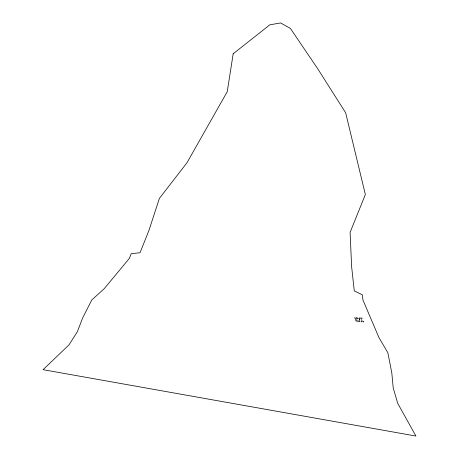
<?xml version="1.0" encoding="UTF-8"?>
<svg xmlns="http://www.w3.org/2000/svg" width="459" height="459" viewBox="0 0 459 459"><rect width="100%" height="100%" fill="white"/><g stroke="black" fill="none" stroke-linecap="round" stroke-linejoin="round"><path stroke-width="0.34" stroke-dasharray="2.29 1.72" d="M359.403 318.035C359.489 319.16 360.275 322.195 361.629 321.529A1.606 0.574 64.7 0 0 361.491 320.468C361.187 319.762 360.349 317.049 359.403 318.035M363.626 321.392C362.587 322.396 360.688 318.362 361.841 317.789C363.287 319.86 362.713 317.416 361.342 317.536A2.278 0.815 64.7 0 0 361.204 317.76A2.22 0.792 64.7 0 0 361.17 318.334A2.576 0.918 64.7 0 0 361.428 319.424L363.023 321.885A2.679 0.958 64.7 0 0 363.746 321.902C364.308 320.411 362.151 319.653 363.626 321.392M356.809 317.8C355.805 317.261 357.785 319.98 356.809 317.8M359.15 317.909L359.145 318.328A2.708 0.97 64.7 0 0 359.305 319.12L360.981 321.908L361.658 322.023L361.904 321.317A2.57 0.918 64.7 0 0 361.64 320.152L360.321 317.846L359.334 317.508A2.381 0.849 64.7 0 0 359.15 317.909M359.592 321.34L359.454 321.702L358.898 321.524L357.521 317.806L358.777 318.902L359.592 321.34M359.873 321.386C358.1 323.733 358.077 318.414 356.895 317.651C358.64 317.112 359.73 319.877 359.873 321.386M355.22 318.506L356.775 322.006L356.201 321.857L354.497 317.588L357.125 320.715L355.691 317.634L356.236 317.599L357.848 322.069L355.22 318.506"/><path stroke-width="0.69" d="M233.189 53.778L227.245 91.685L186.968 162.767L159.376 198.42L148.911 230.533L140.029 252.725L131.194 253.695L129.392 258.36L104.233 288.654L91.76 300.008L82.614 318.024L77.342 331.759L68.97 344.887L43.083 369.673L415.917 436.05L397.758 403.421L393.231 387.993L391.82 373.069L387.838 352.719L378.933 337.554L362.914 299.934L362.421 294.862L354.262 290.868L351.623 266.622L350.097 232.374L365.353 194.524L345.65 112.765L317.766 68.833L290.449 28.481L280.644 22.95L269.84 24.815L233.189 53.778"/></g></svg>
